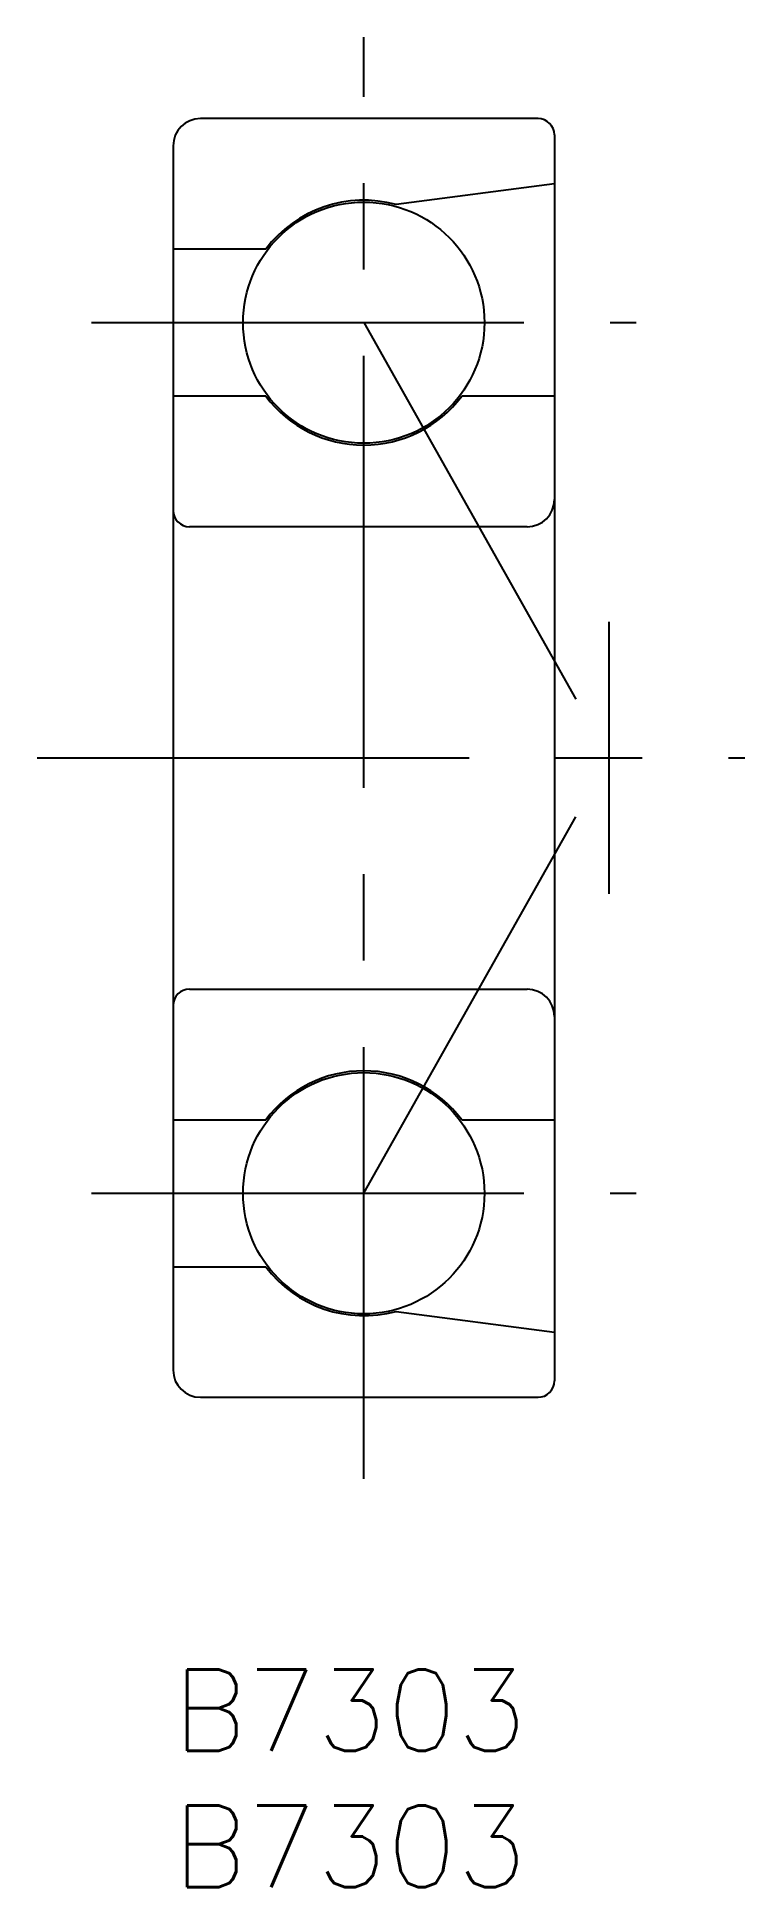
# Model space of a CAD drawing. Extents: x -5 to 21, y -8 to 60.
import ezdxf

# ---------------------------------------------------------------- set-up
doc = ezdxf.new("R2010")
doc.units = 0
doc.header["$LTSCALE"] = 0.5
doc.linetypes.add('CENTER', pattern=[50.8, 31.75, -6.35, 6.35, -6.35])
for name, color, linetype in [('MSM_CENTER', 1, 'CENTER'), ('MSM_CONTINUOUS', 7, 'CONTINUOUS'), ('MSM_PART_NUMBER', 7, 'CONTINUOUS')]:
    doc.layers.add(name, color=color, linetype=linetype)
doc.styles.get("Standard").update_dxf_attribs({"font": 'txt.shx', "height": 3, "bigfont": 'bigfont.shx'})

msp = doc.modelspace()

# ---------------------------------------------------------------- linework, layer by layer
at = {"layer": 'MSM_CENTER'}
for p, q in [((7, 7), (7, 60)), ((-3, 49.5), (17, 49.5)), ((7, 49.5), (16, 33.5)), ((16, 38.5), (16, 28.5)), ((-5, 33.5), (21, 33.5)), ((7, 17.5), (16, 33.5)), ((-3, 17.5), (17, 17.5))]:
    msp.add_line(p, q, dxfattribs=at)
at = {"layer": 'MSM_CONTINUOUS'}
for p, q in [((13.4, 57), (1, 57)), ((0, 56), (0, 11)), ((14, 56.4), (14, 10.6)), ((14, 54.601875), (8.187002, 53.840625)), ((3.4, 52.2), (0, 52.2)), ((3.4, 46.8), (0, 46.8)), ((14, 46.8), (10.6, 46.8)), ((13, 42), (0.6, 42)), ((0.6, 25), (13, 25)), ((0, 20.2), (3.4, 20.2)), ((10.6, 20.2), (14, 20.2)), ((0, 14.8), (3.4, 14.8)), ((8.187002, 13.159375), (14, 12.398125)), ((1, 10), (13.4, 10))]:
    msp.add_line(p, q, dxfattribs=at)
for centre in [(7, 49.5), (7, 17.5)]:
    msp.add_circle(centre, 4.4325, dxfattribs=at)
for centre, radius, start, end in [((1, 56), 1, 90, 180), ((13.4, 56.4), 0.6, 0, 90), ((7, 49.5), 4.5, 74.70562801, 143.13010235), ((7, 49.5), 4.5, 216.86989765, 323.13010235), ((13, 43), 1, 270, 360), ((0.6, 42.6), 0.6, 180, 270), ((0.6, 24.4), 0.6, 90, 180), ((13, 24), 1, 0, 90), ((7, 17.5), 4.5, 36.86989765, 143.13010235), ((7, 17.5), 4.5, 216.86989765, 285.29437199), ((1, 11), 1, 180, 270), ((13.4, 10.6), 0.6, 270, 0)]:
    msp.add_arc(centre, radius, start, end, dxfattribs=at)

# ---------------------------------------------------------------- texts
at = {"layer": 'MSM_PART_NUMBER'}
for p in [(0, -3), (0, -8)]:
    msp.add_text('B7303', height=3, dxfattribs=at).set_placement(p)

doc.saveas('drawing.dxf')
